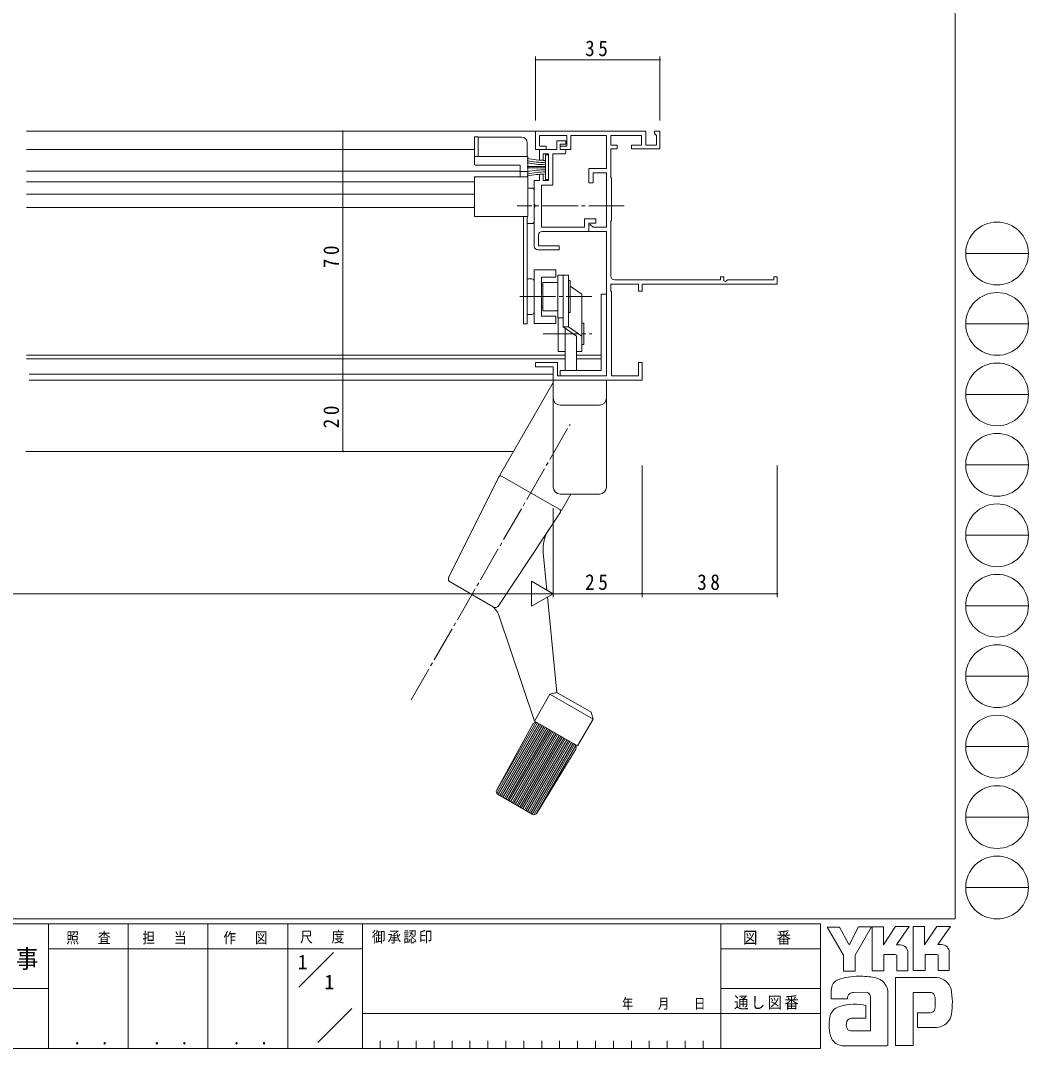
# Model space of a CAD drawing. Units: millimetres on the paper. Extents: x -397 to 397, y -282 to 282.
# Drawn here: x 113.4 to 396.7, y -282.1 to 6.7 of the extents above; entities that cross this region are included whole.
import ezdxf
from ezdxf.enums import TextEntityAlignment as Align

# ---------------------------------------------------------------- set-up
doc = ezdxf.new("R2010")
doc.units = ezdxf.units.MM
doc.linetypes.add('USER2', pattern=[13, 10, -1, 1, -1])
doc.linetypes.add('USER4', pattern=[4, 3, -1])
for name, color, linetype, lineweight in [('0-1_YKK_ZWAK', 7, 'Continuous', 18), ('0-3_YKK_11', 7, 'Continuous', 18), ('0-4_YKK_12', 2, 'Continuous', 18), ('0-6_YKK_13', 4, 'Continuous', 18), ('0-7_YKK_D', 6, 'Continuous', 18)]:
    doc.layers.add(name, color=color, linetype=linetype, lineweight=lineweight)
doc.layers.add('0-2_USER1', color=7, linetype='Continuous')
doc.styles.add('ＭＳ ゴシック', font='')
doc.styles.get('ＭＳ ゴシック').set_extended_font_data('MS Gothic')

msp = doc.modelspace()

# ---------------------------------------------------------------- linework, layer by layer
at = {"layer": '0-1_YKK_ZWAK'}
for p, q in [((376.092, 279.3), (376.092, -245.7)), ((379.068, -58.716), (396.708, -58.716)), ((379.068, -78.512), (396.708, -78.512)), ((379.068, -98.308), (396.708, -98.308)), ((379.068, -118.104), (396.708, -118.104)), ((379.068, -137.9), (396.708, -137.9)), ((379.068, -157.696), (396.708, -157.696)), ((379.068, -177.492), (396.708, -177.492)), ((379.068, -197.288), (396.708, -197.288)), ((379.068, -217.084), (396.708, -217.084)), ((379.068, -236.88), (396.708, -236.88)), ((376.092, -245.7), (-393.908, -245.7)), ((338.292, -247.1), (-393.908, -247.1)), ((121.292, -247.1), (121.292, -282.1)), ((143.692, -247.1), (143.692, -282.1)), ((166.092, -247.1), (166.092, -282.1)), ((188.492, -247.1), (188.492, -282.1)), ((209.492, -247.1), (209.492, -282.1)), ((310.291, -247.1), (310.291, -282.1)), ((338.292, -247.1), (338.292, -282.1)), ((340.129, -248.006), (343.642, -248.006)), ((344.724, -255.899), (340.129, -248.006)), ((348.928, -247.898), (346.372, -252.871)), ((352.751, -260.331), (352.751, -247.925)), ((364.266, -247.817), (367.537, -247.817)), ((364.266, -260.223), (364.266, -247.817)), ((370.969, -247.817), (374.753, -247.817)), ((374.753, -247.817), (374.375, -248.465)), ((374.375, -248.465), (371.253, -252.925)), ((189.476, -254.099), (121.292, -254.099)), ((189.476, -254.099), (209.492, -254.099)), ((310.291, -254.1), (338.292, -254.1)), ((360.671, -253.006), (359.632, -253.006)), ((372.292, -252.925), (371.253, -252.925)), ((191.662, -264.836), (201.355, -255.143)), ((359.266, -255.682), (356.076, -255.682)), ((362.833, -255.169), (362.833, -260.25)), ((367.672, -255.655), (367.672, -260.223)), ((370.861, -255.655), (367.672, -255.655)), ((371.294, -255.817), (370.861, -255.655)), ((371.294, -260.196), (371.294, -255.817)), ((374.456, -255.169), (374.456, -260.196)), ((370.915, -262.196), (359.32, -262.196)), ((359.32, -262.196), (359.32, -281.306)), ((367.672, -260.223), (364.266, -260.223)), ((371.294, -260.146), (371.344, -260.196)), ((374.456, -260.196), (371.294, -260.196)), ((-7.508, -265.299), (121.292, -265.299)), ((310.291, -265.299), (338.292, -265.299)), ((341.21, -268.17), (341.21, -266.241)), ((345.859, -268.17), (341.21, -268.17)), ((351.238, -266.305), (347.54, -266.375)), ((352.319, -277.171), (352.319, -267.44)), ((357.211, -266.683), (357.211, -281.279)), ((364.347, -266.359), (368.996, -266.359)), ((364.347, -281.306), (364.347, -266.359)), ((370.465, -267.856), (370.483, -270.491)), ((196.964, -280.445), (206.488, -270.921)), ((209.492, -272.3), (310.291, -272.3)), ((338.292, -272.299), (310.291, -272.299)), ((350.967, -273.63), (346.973, -273.635)), ((365.563, -272.089), (365.563, -276.225)), ((369.104, -272.089), (365.563, -272.089)), ((346.697, -277.171), (352.319, -277.171)), ((351.886, -277.171), (352.238, -277.171)), ((352.319, -277.17), (352.32, -277.171)), ((365.563, -276.225), (370.888, -276.225)), ((370.888, -276.225), (371.969, -275.982)), ((214.532, -280), (214.532, -282.1)), ((219.572, -280), (219.572, -282.1)), ((224.612, -280), (224.612, -282.1)), ((229.652, -280), (229.652, -282.1)), ((234.692, -280), (234.692, -282.1)), ((239.732, -280), (239.732, -282.1)), ((244.772, -280), (244.772, -282.1)), ((249.812, -280), (249.812, -282.1)), ((254.852, -280), (254.852, -282.1)), ((259.892, -280), (259.892, -282.1)), ((264.932, -280), (264.932, -282.1)), ((269.972, -280), (269.972, -282.1)), ((275.012, -280), (275.012, -282.1)), ((280.052, -280), (280.052, -282.1)), ((285.092, -280), (285.092, -282.1)), ((290.132, -280), (290.132, -282.1)), ((295.172, -280), (295.172, -282.1)), ((300.211, -280), (300.211, -282.1)), ((305.251, -280), (305.251, -282.1)), ((-393.908, -282.1), (338.292, -282.1)), ((345.859, -281.36), (344.372, -281.36)), ((356.887, -281.333), (345.859, -281.36)), ((357.211, -281.279), (356.887, -281.333))]:
    msp.add_line(p, q, dxfattribs=at)
for points in [[(343.642, -248.006), (346.156, -252.709), (346.372, -252.871)], [(348.928, -247.898), (352.554, -247.898), (348.021, -255.926)], [(352.751, -247.925), (355.968, -247.925), (355.968, -253.023), (359.347, -247.871)], [(359.347, -247.871), (363.172, -247.871), (359.632, -253.006)], [(367.537, -247.817), (367.537, -253.008), (370.969, -247.817)], [(348.021, -255.926), (348.021, -260.358), (344.724, -260.358), (344.724, -255.899)], [(356.076, -255.682), (356.076, -260.331), (352.751, -260.331)], [(362.833, -260.25), (359.698, -260.25), (359.698, -255.845), (359.266, -255.682)], [(350.265, -269.873), (350.967, -270.035), (350.967, -273.63)], [(359.32, -281.306), (363.563, -281.306), (364.347, -281.306)]]:
    msp.add_lwpolyline(points, dxfattribs=at)
for centre in [(387.888, -58.716), (387.888, -78.512), (387.888, -98.308), (387.888, -118.104), (387.888, -137.9), (387.888, -157.696), (387.888, -177.492), (387.888, -197.288), (387.888, -217.084), (387.888, -236.88)]:
    msp.add_circle(centre, 8.82, dxfattribs=at)
for centre, radius, start, end in [((360.671, -255.169), 2.163, 0.00166, 89.99604), ((372.292, -255.088), 2.163, 0.00166, 89.99604), ((343.898, -265.155), 2.444, 109.02127, 161.51264), ((349.014, -279.501), 17.68, 89.89165, 109.30848), ((349.533, -282.563), 20.748, 78.7801, 91.46938), ((352.822, -266.596), 4.449, 40.66422, 80.31694), ((370.764, -266.54), 4.341, 14.44572, 87.08746), ((346.251, -266.266), 5.037, 158.41083, 179.71775), ((352.601, -266.585), 4.612, 358.78059, 38.76563), ((354.458, -269.287), 20.86, 350.99027, 10.67625), ((347.967, -268.107), 2.109, 138.46382, 181.71359), ((347.407, -268.071), 1.701, 85.50551, 126.78038), ((350.748, -267.854), 1.625, 14.7552, 72.44995), ((369.157, -267.579), 1.229, 16.43123, 96.91661), ((366.823, -268.308), 3.673, 4.93423, 17.03552), ((344.719, -274.027), 3.908, 121.82711, 169.08475), ((347.812, -282.954), 13.309, 79.38098, 112.05825), ((369.105, -270.784), 1.306, 269.95468, 342.90145), ((366.802, -270.141), 3.697, 343.6902, 354.75362), ((351.741, -275.495), 11.082, 168.76372, 199.80079), ((346.982, -275.079), 1.445, 90.33953, 178.03639), ((370.827, -271.845), 4.291, 285.44291, 349.90448), ((347.874, -275.428), 2.369, 171.08203, 216.71923), ((346.942, -275.665), 1.526, 230.9728, 260.75491), ((344.732, -277.543), 3.823, 207.31435, 263.59464)]:
    msp.add_arc(centre, radius, start, end, dxfattribs=at)
at = {"layer": '0-3_YKK_11'}
for p, q in [((258.12, -24.317), (289.12, -24.317)), ((258.12, -29.517), (258.12, -24.317)), ((259.32, -25.517), (259.32, -28.517)), ((266.92, -25.517), (259.32, -25.517)), ((266.92, -28.517), (266.92, -25.517)), ((268.12, -25.517), (268.12, -29.517)), ((278.12, -25.517), (268.12, -25.517)), ((278.12, -34.817), (278.12, -25.517)), ((279.32, -25.517), (279.32, -28.317)), ((287.92, -25.517), (279.32, -25.517)), ((287.92, -28.317), (287.92, -25.517)), ((289.12, -24.317), (289.12, -28.317)), ((291.62, -24.317), (293.12, -24.317)), ((291.62, -25.017), (291.62, -24.317)), ((291.92, -25.317), (291.62, -25.017)), ((292.12, -25.517), (291.92, -25.317)), ((292.12, -28.317), (292.12, -25.517)), ((293.12, -24.317), (293.12, -29.317)), ((259.32, -28.517), (261.12, -28.517)), ((261.12, -28.517), (261.12, -29.517)), ((264.12, -27.017), (266.72, -27.017)), ((264.12, -29.517), (264.12, -27.017)), ((265.12, -28.017), (265.12, -29.517)), ((266.72, -28.017), (265.12, -28.017)), ((265.12, -28.517), (266.92, -28.517)), ((265.12, -29.517), (265.12, -28.517)), ((266.72, -27.017), (266.72, -28.017)), ((279.32, -28.317), (281.12, -28.317)), ((281.12, -28.317), (281.12, -29.317)), ((285.12, -28.317), (287.92, -28.317)), ((285.12, -29.317), (285.12, -28.317)), ((289.12, -28.317), (292.12, -28.317)), ((261.12, -29.517), (258.12, -29.517)), ((259.32, -29.517), (264.12, -29.517)), ((259.32, -32.467), (259.32, -29.517)), ((260.32, -30.717), (260.32, -32.467)), ((261.82, -30.717), (260.32, -30.717)), ((261.82, -38.217), (261.82, -30.717)), ((263.02, -30.717), (263.02, -39.517)), ((266.12, -30.717), (263.02, -30.717)), ((265.12, -29.517), (266.12, -29.517)), ((268.12, -29.517), (265.12, -29.517)), ((279.32, -29.317), (279.32, -37.317)), ((281.12, -29.317), (279.32, -29.317)), ((293.12, -29.317), (285.12, -29.317)), ((260.32, -32.467), (259.32, -32.467)), ((259.32, -36.467), (260.32, -36.467)), ((259.32, -38.217), (259.32, -36.467)), ((260.32, -36.467), (260.32, -38.217)), ((273.12, -34.817), (278.12, -34.817)), ((273.12, -38.817), (273.12, -34.817)), ((274.32, -36.017), (274.32, -38.817)), ((278.12, -36.017), (274.32, -36.017)), ((278.12, -51.317), (278.12, -36.017)), ((279.32, -37.317), (279.52, -37.517)), ((279.52, -37.517), (279.52, -49.417)), ((257.82, -38.217), (259.32, -38.217)), ((257.82, -44.859), (257.82, -38.217)), ((259.82, -39.517), (259.82, -51.317)), ((263.02, -39.517), (259.82, -39.517)), ((260.32, -38.217), (261.82, -38.217)), ((274.32, -38.817), (273.12, -38.817)), ((257.94, -45.042), (257.82, -44.859)), ((257.82, -45.776), (257.94, -45.592)), ((257.82, -56.717), (257.82, -45.776)), ((257.94, -45.592), (257.94, -45.042)), ((271.92, -49.017), (275.12, -49.017)), ((271.92, -51.317), (271.92, -49.017)), ((275.12, -49.017), (275.12, -50.217)), ((259.82, -51.317), (271.92, -51.317)), ((273.12, -50.217), (273.12, -52.517)), ((275.12, -50.217), (273.12, -50.217)), ((273.12, -50.712), (273.558, -50.531)), ((273.12, -52.517), (273.12, -50.712)), ((273.558, -50.531), (274.344, -51.317)), ((274.344, -51.317), (278.12, -51.317)), ((279.52, -49.417), (279.32, -49.617)), ((279.32, -49.617), (279.32, -65.117)), ((259.02, -53.517), (259.02, -56.517)), ((273.12, -52.517), (260.02, -52.517)), ((278.12, -52.517), (273.12, -52.517)), ((278.12, -93.117), (278.12, -52.517)), ((264.82, -57.717), (258.82, -57.717)), ((259.02, -56.517), (264.82, -56.517)), ((264.82, -56.517), (264.82, -57.717)), ((257.82, -63.341), (263.82, -63.341)), ((257.82, -78.341), (257.82, -63.341)), ((263.82, -63.341), (263.82, -65.341)), ((259.82, -65.341), (259.82, -70.383)), ((263.82, -65.341), (259.82, -65.341)), ((280.32, -66.117), (310.12, -66.117)), ((310.12, -65.317), (311.12, -65.317)), ((310.12, -66.117), (310.12, -65.317)), ((311.12, -65.317), (311.12, -66.391)), ((311.12, -66.391), (311.42, -66.564)), ((311.42, -66.564), (312.193, -66.117)), ((312.193, -66.117), (325.12, -66.117)), ((325.12, -65.317), (326.12, -65.317)), ((325.12, -66.117), (325.12, -65.317)), ((326.12, -65.317), (326.12, -67.317)), ((279.32, -67.317), (279.32, -69.317)), ((287.12, -67.317), (279.32, -67.317)), ((279.32, -69.317), (279.52, -69.517)), ((287.12, -69.317), (287.12, -67.317)), ((288.12, -69.317), (287.12, -69.317)), ((288.12, -67.317), (288.12, -69.317)), ((326.12, -67.317), (288.12, -67.317)), ((259.82, -70.383), (259.7, -70.566)), ((259.7, -70.566), (259.7, -71.116)), ((259.7, -71.116), (259.82, -71.3)), ((259.82, -71.3), (259.82, -76.341)), ((279.52, -69.517), (279.52, -93.117)), ((259.82, -76.341), (263.82, -76.341)), ((263.82, -76.341), (263.82, -78.341)), ((263.82, -78.341), (257.82, -78.341)), ((258.12, -89.317), (264.32, -89.317)), ((258.12, -90.517), (258.12, -89.317)), ((264.32, -89.317), (264.32, -93.117)), ((287.12, -89.317), (288.12, -89.317)), ((287.12, -93.117), (287.12, -89.317)), ((288.12, -89.317), (288.12, -94.317)), ((263.12, -90.517), (258.12, -90.517)), ((263.12, -94.317), (263.12, -90.517)), ((288.12, -94.317), (263.12, -94.317)), ((264.32, -93.117), (278.12, -93.117)), ((279.52, -93.117), (287.12, -93.117))]:
    msp.add_line(p, q, dxfattribs=at)
for centre, radius, start, end in [((266.12, -30.117), 0.6, 270.00002, 89.99855), ((260.02, -53.517), 1, 90.00001, 179.99999), ((258.82, -56.717), 1, 180.00001, 269.99999), ((280.32, -65.117), 1, 179.99998, 270.00174)]:
    msp.add_arc(centre, radius, start, end, dxfattribs=at)
at = {"layer": '0-4_YKK_12'}
for p, q in [((115.12, -24.317), (258.411, -24.317)), ((115.12, -29.517), (241.02, -29.517)), ((115.12, -35.537), (253.82, -35.537)), ((115.12, -38.557), (241.02, -38.557)), ((115.12, -42.057), (241.02, -42.057)), ((115.12, -45.747), (241.02, -45.747)), ((115.12, -87.317), (266.52, -87.317)), ((115.12, -88.317), (266.52, -88.317)), ((269.72, -87.317), (276.62, -87.317)), ((269.72, -88.317), (276.62, -88.317)), ((115.811, -92.617), (263.12, -92.617)), ((263.12, -94.317), (115.811, -94.317)), ((278.12, -94.317), (278.12, -114.317)), ((114.935, -114.317), (251.954, -114.317)), ((251.954, -114.317), (169.12, -114.317))]:
    msp.add_line(p, q, dxfattribs=at)
at = {"layer": '0-6_YKK_13'}
for p, q in [((241.02, -25.923), (242.02, -25.923)), ((241.02, -25.923), (241.02, -33.706)), ((242.02, -25.923), (242.02, -31.426)), ((242.02, -26.004), (254.32, -26.004)), ((255.82, -27.504), (255.82, -31.426)), ((241.02, -31.426), (256.02, -31.426)), ((256.02, -48.327), (256.02, -31.426)), ((260.97, -31.022), (261.82, -31.022)), ((260.97, -31.022), (260.97, -37.922)), ((260.97, -37.922), (260.97, -31.022)), ((261.82, -31.022), (261.82, -37.922)), ((241.02, -33.706), (241.251, -33.937)), ((241.251, -33.937), (253.82, -33.937)), ((253.82, -33.937), (253.82, -37.217)), ((255.82, -34.272), (260.97, -34.272)), ((241.02, -37.217), (241.02, -48.327)), ((241.02, -37.217), (256.02, -37.217)), ((253.82, -35.7), (256.02, -35.7)), ((255.82, -34.672), (260.97, -34.672)), ((257.12, -40.317), (256.02, -40.317)), ((260.97, -37.922), (261.82, -37.922)), ((257.82, -41.017), (257.82, -49.617)), ((241.02, -48.327), (256.02, -48.327)), ((254.82, -78.441), (254.82, -48.327)), ((255.82, -48.327), (255.82, -78.441)), ((257.12, -50.317), (255.82, -50.317)), ((257.12, -65.841), (255.82, -65.841)), ((264.42, -64.839), (267.42, -64.839)), ((264.42, -64.839), (264.42, -76.839)), ((265.92, -64.839), (265.92, -79.353)), ((267.42, -64.839), (267.42, -79.353)), ((267.42, -66.339), (267.92, -66.339)), ((267.92, -66.339), (267.92, -75.339)), ((257.82, -66.541), (257.82, -75.141)), ((259.82, -67.839), (260.22, -67.839)), ((260.22, -66.839), (260.22, -74.839)), ((260.22, -66.839), (264.42, -66.839)), ((276.62, -91.617), (276.62, -70.117)), ((276.62, -70.117), (278.12, -70.117)), ((278.12, -70.117), (278.12, -93.117)), ((259.82, -73.839), (260.22, -73.839)), ((260.22, -74.839), (264.42, -74.839)), ((257.12, -75.841), (255.82, -75.841)), ((264.42, -76.839), (265.92, -76.839)), ((264.52, -86.258), (264.52, -76.839)), ((267.42, -75.339), (267.92, -75.339)), ((255.82, -78.441), (254.82, -78.441)), ((265.92, -79.353), (269.72, -81.957)), ((266.52, -79.764), (266.52, -91.617)), ((271.22, -78.258), (271.72, -78.258)), ((271.72, -78.258), (271.72, -84.258)), ((269.72, -81.957), (269.72, -91.617)), ((264.52, -86.258), (266.52, -86.258)), ((269.72, -86.258), (271.22, -86.258)), ((271.22, -84.258), (271.72, -84.258)), ((265.12, -91.617), (276.62, -91.617)), ((265.12, -93.117), (265.12, -91.617)), ((248.109, -120.976), (263.12, -94.978)), ((278.12, -94.317), (263.12, -94.317)), ((263.12, -94.317), (263.12, -124.317)), ((278.12, -93.117), (265.12, -93.117)), ((278.12, -124.317), (278.12, -94.317)), ((276.12, -101.317), (265.12, -101.317)), ((248.109, -120.976), (265.43, -130.976)), ((233.762, -149.713), (247.872, -121.451)), ((265.12, -126.317), (276.12, -126.317)), ((265.43, -130.976), (268.12, -126.317)), ((247.717, -157.77), (265.137, -131.419)), ((260.307, -142.787), (261.343, -153.291)), ((234.157, -151.026), (245.564, -157.612)), ((261.535, -155.232), (264.179, -182.042)), ((257.849, -190.108), (247.801, -160.343)), ((262.199, -182.573), (257.849, -190.108)), ((262.199, -182.573), (264.179, -182.042)), ((262.199, -182.573), (274.323, -189.573)), ((264.179, -182.042), (273.792, -187.592)), ((274.323, -189.573), (273.792, -187.592)), ((258.234, -190.485), (247.155, -209.674)), ((258.734, -190.619), (247.289, -210.442)), ((269.088, -196.597), (258.734, -190.619)), ((257.357, -191.003), (247.252, -209.418)), ((259.167, -190.869), (247.667, -210.787)), ((259.6, -191.119), (248.1, -211.037)), ((260.033, -191.369), (248.533, -211.287)), ((260.466, -191.619), (248.966, -211.537)), ((260.899, -191.869), (249.399, -211.787)), ((261.332, -192.119), (249.832, -212.037)), ((261.765, -192.369), (250.265, -212.287)), ((262.198, -192.619), (250.698, -212.537)), ((262.631, -192.869), (251.131, -212.787)), ((263.064, -193.119), (251.564, -213.037)), ((263.497, -193.369), (251.997, -213.287)), ((263.93, -193.619), (252.43, -213.537)), ((264.363, -193.869), (252.863, -213.787)), ((264.796, -194.119), (253.296, -214.037)), ((265.229, -194.369), (253.729, -214.287)), ((265.662, -194.619), (254.162, -214.537)), ((266.095, -194.869), (254.595, -214.787)), ((266.528, -195.119), (255.028, -215.037)), ((266.961, -195.369), (255.461, -215.287)), ((267.394, -195.619), (255.894, -215.537)), ((267.827, -195.869), (256.327, -215.787)), ((268.26, -196.119), (256.76, -216.037)), ((268.693, -196.369), (257.193, -216.287)), ((269.125, -196.619), (257.693, -216.421)), ((269.443, -197.981), (258.547, -215.94)), ((269.478, -197.008), (258.564, -215.912)), ((247.629, -210.765), (257.193, -216.287))]:
    msp.add_line(p, q, dxfattribs=at)
at = {"layer": '0-6_YKK_13', "linetype": 'USER2'}
for p, q in [((283.12, -45.317), (253.02, -45.317)), ((253.784, -70.839), (273.987, -70.839)), ((260.286, -81.258), (273.987, -81.258)), ((223.185, -184.147), (267.868, -106.753))]:
    msp.add_line(p, q, dxfattribs=at)
at = {"layer": '0-6_YKK_13'}
for points in [[(267.92, -67.878), (271.22, -70.14), (271.22, -86.258)], [(265.92, -79.353), (267.42, -79.353), (271.22, -81.957)], [(274.323, -189.573), (269.973, -197.108), (257.849, -190.108)]]:
    msp.add_lwpolyline(points, dxfattribs=at)
for centre, radius, start, end in [((254.32, -27.504), 1.5, 0, 90), ((261.395, -4.572), 28, 258.51525, 269.1303), ((261.395, -5.172), 28, 258.51525, 269.1303), ((261.395, -5.772), 28, 258.51525, 269.1303), ((261.395, -63.172), 28, 90.8697, 101.48475), ((261.395, -63.772), 28, 90.8697, 101.48475), ((261.395, -64.372), 28, 90.8697, 101.48475), ((257.12, -41.017), 0.7, 0, 90), ((257.12, -49.617), 0.7, 270, 0), ((257.12, -66.541), 0.7, 0, 90), ((257.12, -75.141), 0.7, 270, 0), ((265.12, -99.317), 2, 180, 270), ((276.12, -99.317), 2, 270, 0), ((248.32, -121.675), 0.5, 60, 153.46823), ((265.12, -124.317), 2, 180, 270), ((276.12, -124.317), 2, 270, 0), ((264.72, -131.144), 0.5, 326.53177, 60), ((270.259, -141.805), 10, 146.53177, 185.63376), ((234.657, -150.16), 1, 153.46823, 240), ((243.064, -161.942), 5, 18.65222, 60), ((246.883, -157.218), 1, 240, 326.53177), ((258.234, -191.485), 1, 60, 151.24536), ((268.588, -197.463), 1, 328.75464, 60), ((248.129, -209.899), 1, 151.24536, 240), ((257.693, -215.421), 1, 240, 328.75464)]:
    msp.add_arc(centre, radius, start, end, dxfattribs=at)
at = {"layer": '0-6_YKK_13', "linetype": 'USER4'}
msp.add_arc((234.657, -150.16), 1, 153.46823, 240, dxfattribs=at)
at = {"layer": '0-7_YKK_D'}
for p, q in [((258.12, -21.317), (258.12, -3.317)), ((258.12, -4.317), (293.12, -4.317)), ((293.12, -21.317), (293.12, -3.317)), ((219.97, -24.317), (202.97, -24.317)), ((203.97, -24.317), (203.97, -94.317)), ((219.97, -94.317), (202.97, -94.317)), ((203.97, -94.317), (203.97, -114.317)), ((288.12, -118.317), (288.12, -155.317)), ((326.12, -118.317), (326.12, -155.317)), ((288.12, -125.317), (288.12, -155.317)), ((263.12, -130.317), (263.12, -155.317)), ((257.058, -150.817), (257.058, -157.817)), ((263.12, -154.317), (257.058, -150.817)), ((-29.88, -154.317), (256.12, -154.317)), ((263.12, -154.317), (250.996, -154.317)), ((263.12, -154.317), (257.058, -157.817)), ((288.12, -154.317), (263.12, -154.317)), ((288.12, -154.317), (326.12, -154.317))]:
    msp.add_line(p, q, dxfattribs=at)
for centre, start, end in [((258.12, -4.317), 0, 180), ((258.12, -4.317), 180, 0), ((293.12, -4.317), 0, 180), ((293.12, -4.317), 180, 0), ((203.97, -24.317), 90, 270), ((203.97, -24.317), 270, 90), ((203.97, -94.317), 90, 270), ((203.97, -94.317), 90, 270), ((203.97, -94.317), 270, 90), ((203.97, -94.317), 270, 90), ((203.97, -114.317), 90, 270), ((203.97, -114.317), 270, 90), ((288.12, -154.317), 0, 180), ((288.12, -154.317), 0, 180), ((288.12, -154.317), 180, 0), ((288.12, -154.317), 180, 0), ((326.12, -154.317), 0, 180), ((326.12, -154.317), 180, 0)]:
    msp.add_arc(centre, 0.106, start, end, dxfattribs=at)

# ---------------------------------------------------------------- texts
at = {"layer": '0-1_YKK_ZWAK', "attachment_point": 7, "style": 'ＭＳ ゴシック'}
for s, insert, char_height in [('\\T1.24;\\W0.85;照\\~\\~査', (126.281, -252.88), 3.079), ('\\T1.24;\\W0.85;担\\~\\~当', (147.646, -252.88), 3.079), ('\\T1.24;\\W0.85;作\\~\\~図', (170.412, -252.862), 3.079), ('\\T1.24;\\W0.85;尺\\~\\~度', (192.004, -252.637), 3.079), ('\\T1.17;\\W0.9;御承認印', (212.159, -252.633), 3.079), ('\\T1.17;\\W0.9;図\u3000番', (316.489, -252.962), 3.284), ('\\T1.17;\\W0.9;工事', (104.723, -260.056), 5.132), ('\\T1.28;\\W0.8;年\\~\\~\\~月\\~\\~\\~日', (282.468, -271.269), 2.903), ('\\T1.17;\\W0.9;通し図番', (313.971, -271.185), 3.284), ('\\T1.24;\\W0.85;\\~．\\~．', (125.747, -281.046), 3.592), ('\\T1.24;\\W0.85;\\~．\\~．', (148.147, -281.046), 3.592), ('\\T1.24;\\W0.85;\\~．\\~．', (170.547, -281.046), 3.592)]:
    msp.add_mtext(s, dxfattribs=dict(at, insert=insert, char_height=char_height))
at = {"layer": '0-2_USER1', "style": 'ＭＳ ゴシック'}
for p in [(191.292, -261.099), (198.825, -266.699)]:
    msp.add_text('1', height=4.106, dxfattribs=at).set_placement(p, align=Align.BOTTOM_LEFT)
at = {"layer": '0-7_YKK_D', "color": 7, "char_height": 4.399, "attachment_point": 7, "style": 'ＭＳ ゴシック'}
for s, insert in [('\\T1.37;\\W0.9;35', (272.1, -3.317)), ('\\T1.37;\\W0.9;25', (272.1, -153.317)), ('\\T1.37;\\W0.9;38', (303.6, -153.317))]:
    msp.add_mtext(s, dxfattribs=dict(at, insert=insert))
at = {"layer": '0-7_YKK_D', "color": 7, "char_height": 4.399, "attachment_point": 7, "rotation": 90, "style": 'ＭＳ ゴシック'}
for s, insert in [('\\T1.37;\\W0.9;70', (202.97, -62.837)), ('\\T1.37;\\W0.9;20', (202.97, -107.837))]:
    msp.add_mtext(s, dxfattribs=dict(at, insert=insert))

doc.saveas('drawing.dxf')
